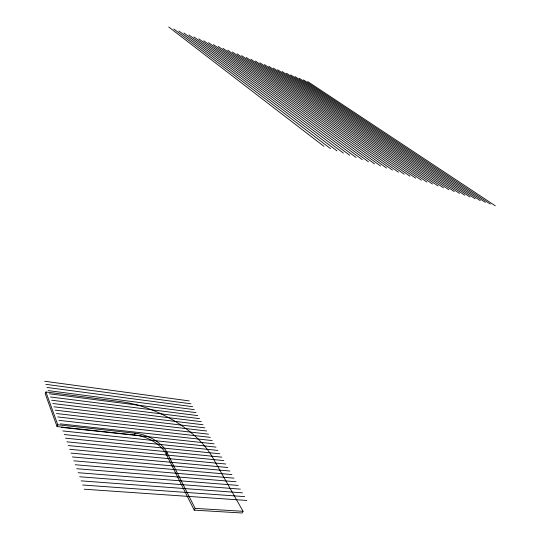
<?xml version="1.0" encoding="UTF-8"?>
<svg xmlns="http://www.w3.org/2000/svg" width="540" height="540" viewBox="0 0 540 540"><rect width="100%" height="100%" fill="white"/><g stroke="black" fill="none" stroke-linecap="round" stroke-linejoin="round"><path stroke-width="0.81" d="M45.92 391.986L45.225 393.707L57.044 426.566L134.419 434.93A26.561 14.384 24.8 0 1 166.205 454.275L194.225 510.145L242.143 513L243.047 511.299L212.375 457.049A82.249 44.577 24.8 0 0 120.272 401.598L45.92 391.986L57.78 424.784L57.044 426.566M134.419 434.93L135.189 433.242A26.588 14.344 24.8 0 1 167.008 452.594L195.122 508.376L194.225 510.145M166.205 454.275L167.008 452.594M195.122 508.376L243.047 511.299M84.206 489.213L246.861 500.438M82.674 485.014L244.654 496.625M81.155 480.87L242.474 492.858M79.657 476.766L240.314 489.125M78.172 472.709L238.174 485.426M76.707 468.7L236.061 481.768M75.256 464.738L233.962 478.15M73.818 460.816L231.89 474.565M72.401 456.941L229.831 471.015M70.997 453.101L227.799 467.498M69.613 449.307L225.781 464.015M68.236 445.554L223.79 460.573M66.879 441.842L221.812 457.157M65.536 438.17L219.854 453.776M64.206 434.538L217.917 450.428M62.89 430.947L216 447.113M57.78 424.784L135.189 433.242M61.587 427.39L214.097 443.826M60.305 423.866L212.213 440.573M59.029 420.383L210.35 437.353M57.767 416.934L208.501 434.16M56.518 413.525L206.672 430.994M55.283 410.15L204.856 427.862M54.061 406.809L203.06 424.757M52.852 403.502L201.278 421.679M51.651 400.228L199.517 418.635M50.463 396.981L197.768 415.611M49.288 393.775L196.034 412.621M48.127 390.596L194.319 409.651M46.98 387.45L192.618 406.714M45.839 384.338L190.931 403.799M44.712 381.254L189.263 400.916M307.679 81.54L495.288 205.835M303.48 79.893L490.313 204.107M299.255 78.233L485.291 202.358M294.995 76.565L480.229 200.603M290.716 74.885L475.119 198.828M286.409 73.19L469.962 197.032M282.069 71.489L464.758 195.23M277.702 69.775L459.506 193.401M273.308 68.047L454.201 191.565M268.88 66.312L448.855 189.702M264.425 64.564L443.455 187.832M259.943 62.802L438.007 185.935M255.434 61.034L432.506 184.025M250.891 59.252L426.958 182.101M246.314 57.456L421.355 180.157M241.711 55.647L415.699 178.187M237.074 53.825L409.988 176.209M232.409 51.995L404.224 174.204M227.711 50.153L398.405 172.186M222.98 48.296L392.526 170.141M218.214 46.427L386.593 168.082M213.422 44.543L380.599 166.003M208.589 42.647L374.551 163.897M203.728 40.736L368.442 161.777M198.835 38.819L362.273 159.638M193.9 36.882L356.042 157.471M188.939 34.931L349.745 155.284M183.938 32.967L343.393 153.077M178.909 30.996L336.967 150.849M173.833 29.005L330.48 148.595M168.73 27L323.933 146.32"/></g></svg>
